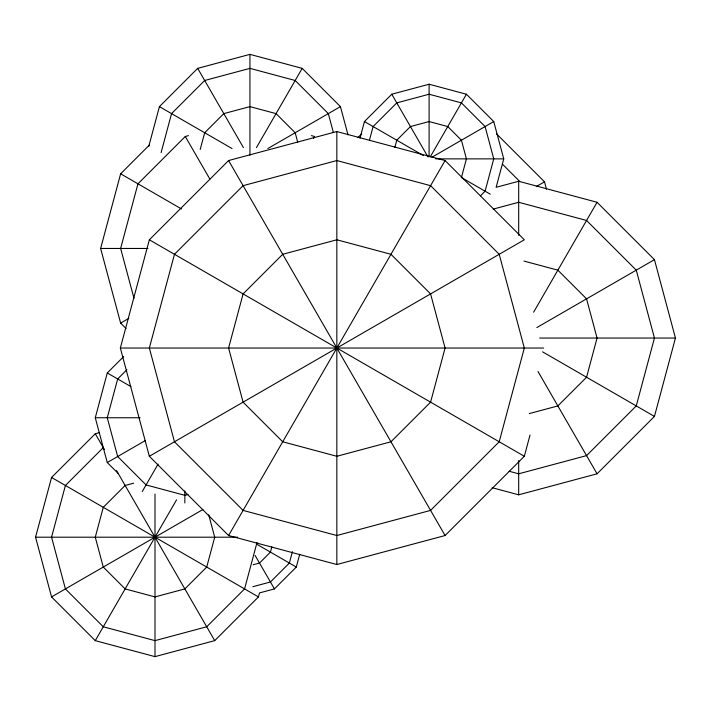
<?xml version="1.0" encoding="UTF-8"?>
<svg xmlns="http://www.w3.org/2000/svg" width="711" height="711" viewBox="0 0 711 711"><rect width="100%" height="100%" fill="white"/><g stroke="black" fill="none" stroke-linecap="round" stroke-linejoin="round"><path stroke-width="1.07" d="M126.096 328.58L120.63 323.114L100.624 248.459L120.63 173.804L149.514 144.92M299.731 554.26L296.3 567.049L274.437 588.912L259.506 592.912L258.44 596.911L214.713 640.638L154.998 656.635L95.274 640.638L51.556 596.911L35.55 537.196L51.556 477.472L95.274 433.754L99.54 432.608M148.777 146.333L159.424 106.623L197.676 68.363L249.934 54.365L302.184 68.363L340.445 106.623L348.008 134.859M161.113 152.563L171.547 113.618L204.679 80.494L249.934 68.363L295.189 80.494L328.313 113.618L333.397 132.566M118.204 473.473L107.272 462.541L95.274 417.748L107.272 372.955L123.67 356.567M149.346 456.284L120.346 348.035L149.346 239.785L228.587 160.544L336.836 131.544L445.086 160.544L524.327 239.785L149.346 456.284L228.587 535.525L336.836 564.525L445.086 535.525L524.327 456.284L530.015 435.052M200.191 149.47L204.679 132.753L223.805 113.618L249.934 106.623L276.064 113.618L295.189 132.753L297.705 142.156M359.997 138.138L364.45 121.554L391.77 94.225L429.097 84.227L466.425 94.225L493.745 121.554L503.752 158.873L496.127 187.313L518.683 181.269L597.062 202.28L654.449 259.657L675.45 338.045L654.449 416.424L597.062 473.81L518.683 494.812L492.199 487.719M257.018 542.466L244.575 588.912L206.714 626.773L154.998 640.638L103.273 626.773L65.412 588.912L51.556 537.196L65.412 485.471L103.273 447.61M369.471 140.111L373.106 126.549L396.774 102.891L429.097 94.225L461.421 102.891L485.089 126.549L493.745 158.873L485.089 191.206L480.503 195.783M271.869 546.795L270.438 552.127L259.506 563.05L253.107 564.765M394.827 147.47L396.774 140.218L410.434 126.549L429.097 121.554L447.761 126.549L461.421 140.218L466.425 158.873L461.421 177.537L490.279 194.201M292.417 551.674L289.368 563.05L270.438 581.98L252.849 586.699M256.467 147.559L302.184 68.363M313.489 138.378L314.582 136.485L311.4 135.632M142.244 491.55L158.091 464.114M95.274 640.638L176.559 499.842M430.191 156.98L466.425 94.225M228.587 535.525L445.086 160.544M533.588 312.227L597.062 202.28M188.459 135.632L185.278 136.485L137.952 183.811L120.63 248.459L133.979 298.273M357.9 137.632L361.703 133.819M126.878 369.747L117.671 378.954L107.272 417.748L117.671 456.542L146.066 484.938L184.851 495.327L187.997 494.483M267.843 148.537L340.445 106.623M120.63 323.114L128.833 318.377M431.95 157.229L493.745 121.554M536.316 186.558L544.502 181.829L546.448 189.117M107.272 462.541L145.115 440.687M51.556 596.911L202.884 509.547M536.849 327.558L654.449 259.657M493.221 209.096L518.683 202.28L586.566 220.463L636.256 270.162L654.449 338.045L636.256 405.928L586.566 455.618L518.683 473.81L509.138 471.251M133.668 483.187L125.136 485.471L103.273 507.334L95.274 537.196L103.273 567.049L125.136 588.912L154.998 596.911L184.851 588.912L206.714 567.049L214.713 537.196L208.714 514.8M529.268 413.589L557.868 405.928L586.566 377.239L597.062 338.045L586.566 298.851L557.868 270.162L523.98 261.079M435.683 158.873L503.752 158.873M100.624 248.459L147.95 248.459M539.658 338.045L675.45 338.045M120.346 348.035L543.657 348.035M95.274 417.748L140.067 417.748M35.55 537.196L237.67 537.196M364.45 121.554L423.392 155.585M159.424 106.623L232.017 148.537M542.582 351.847L654.449 416.424M120.63 173.804L181.492 208.945M149.346 239.785L524.327 456.284M107.272 372.955L130.922 386.606M257.026 544.377L296.3 567.049M51.556 477.472L258.44 596.911M496.482 133.819L544.502 181.829M502.446 164.161L519.652 181.376M391.77 94.225L427.995 156.98M537.996 371.506L597.062 473.81M197.676 68.363L243.402 147.559M228.587 160.544L445.086 535.525M185.278 136.485L209.869 179.074M255.08 555.389L274.437 588.912M95.274 433.754L104.375 449.521M116.542 470.593L214.713 640.638M518.683 181.269L518.683 235.385M518.683 460.568L518.683 494.812M429.097 84.227L429.097 156.678M336.836 131.544L336.836 564.525M249.934 54.365L249.934 155.238M184.851 490.954L184.851 502.97M154.998 494.056L154.998 656.635M174.471 254.289L149.346 348.035L174.471 441.78L243.091 510.4L336.836 535.525L430.582 510.4L499.202 441.78L524.327 348.035L499.202 254.289L430.582 185.669L336.836 160.544L243.091 185.669L174.471 254.289M243.091 293.91L228.587 348.035L243.091 402.159L282.711 441.78L336.836 456.284L390.961 441.78L430.582 402.159L445.086 348.035L430.582 293.91L390.961 254.289L336.836 239.785L282.711 254.289L243.091 293.91"/></g></svg>
